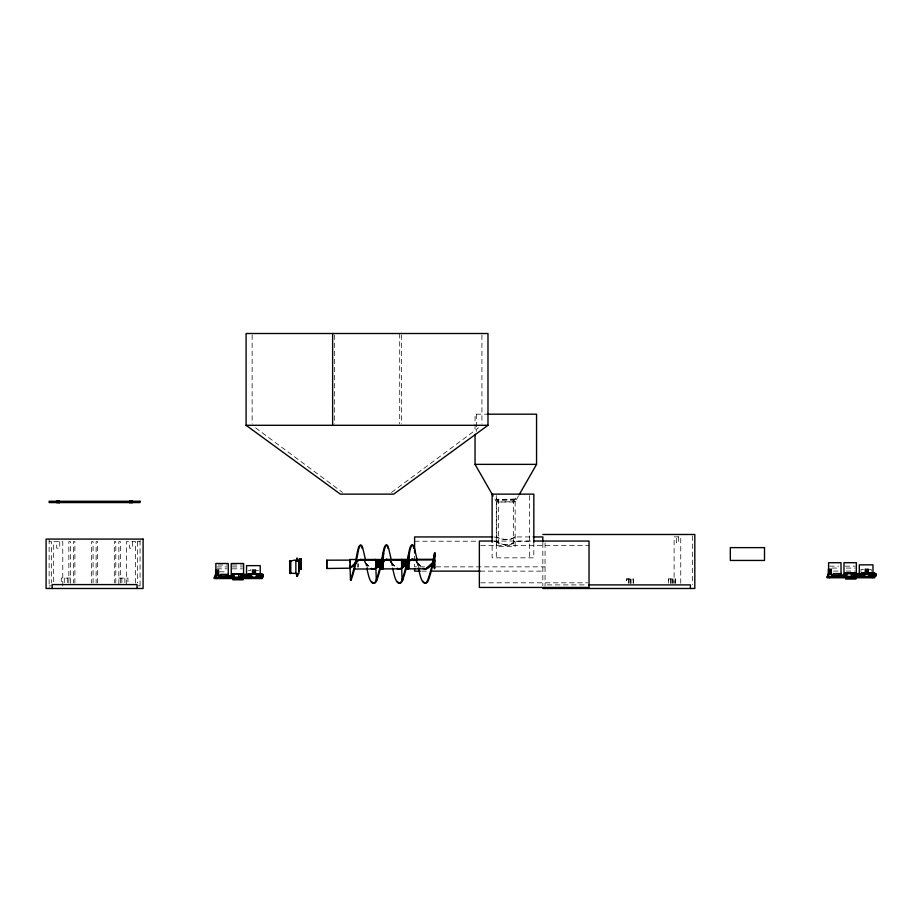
<?xml version="1.0" encoding="UTF-8"?>
<svg xmlns="http://www.w3.org/2000/svg" width="922" height="922" viewBox="0 0 922 922"><rect width="100%" height="100%" fill="white"/><g stroke="black" fill="none" stroke-linecap="round" stroke-linejoin="round"><path stroke-width="0.69" stroke-dasharray="4.61 3.46" d="M358.22 566.938L358.266 563.907M512.805 501.994L515.156 501.649L501.326 501.994M493.927 536.938C500.531 538.102 508.771 542.493 515.144 536.938L533.147 536.938M493.927 541.214C500.911 542.851 508.264 549.166 515.156 541.306L532.225 541.214M515.156 541.306C510.327 545.559 501.775 546.089 496.762 541.214M518.498 495.921L515.029 501.994L496.578 501.994L493.8 497.142M513.473 501.994L516.954 495.921M514.972 499.39L513.128 499.92C507.665 498.767 502.167 500.611 496.866 499.805M391.516 492.44L478.495 427.854M514.891 499.528C509.866 501.245 504.069 499.355 498.767 500.404L496.9 499.862M499.586 501.994L501.015 501.994M364.593 562.201L369.745 566.938L363.533 561.164M390.386 562.132L395.538 566.869L389.326 561.095M416.191 562.074L421.342 566.8L415.119 561.025M365.746 563.377L366.472 563.377M391.55 563.307L392.265 563.307M417.343 563.238L418.069 563.238M366.921 564.61L367.636 564.61M392.714 564.541L393.44 564.541M418.519 564.471L419.233 564.471M368.039 565.82L368.754 565.82M393.832 565.751L394.558 565.751M419.637 565.693L420.351 565.682M489.075 414.185L475.049 414.185L475.049 431.381M515.156 499.056L496.728 499.551M493.604 541.041L532.063 541.041M414.6 541.214L476.928 541.214M49.131 541.675L51.54 541.675L51.551 583.038M137.655 541.675L140.063 541.675M480.788 545.663L589.031 545.663M218.203 564.99L227.181 564.99M232.309 564.99L242.567 564.99M829.673 566.143L838.651 566.143M845.059 566.143L855.316 566.143M424.639 566.857L414.6 566.857L414.6 555.148M436.106 566.857L545.052 566.857M216.924 566.915L227.181 566.915M232.309 566.915L242.567 566.915M832.232 568.067L838.651 568.067M846.338 568.067L855.316 568.067M216.924 568.839L227.181 568.839M232.309 568.839L242.567 568.839M863.568 569.554L860.998 569.554L860.998 571.951M868.697 569.554L871.267 569.554L871.267 571.271M248.249 570.338L250.819 570.338L250.819 569.485M255.947 570.338L258.517 570.338M833.523 571.052L838.651 571.052M846.338 571.052L855.316 571.052M421.723 571.133L428.857 571.133M480.143 571.133L542.839 571.133M219.482 571.836L227.181 571.836M70.349 578.082L61.255 578.082L61.255 583.292M118.846 578.082L127.939 578.082L127.939 583.292M480.788 582.819L587.614 582.819M547.253 584.894L587.383 584.894M49.131 585.885L51.402 585.885M137.793 585.885L140.063 585.885M498.917 501.994L498.203 501.994L494.653 495.921M255.578 427.854L342.558 492.44M415.845 561.025L416.905 562.063M390.041 561.095L391.112 562.132M364.248 561.164L365.319 562.201M419.084 568.079L417.32 560.691M417.77 565.624L416.594 560.691M392.691 565.693L391.516 560.749M391.977 565.693L390.801 560.76M367.486 568.217L365.723 560.818M366.172 565.762L365.008 560.83M515.144 536.938C509.843 540.315 502.075 540.35 496.762 536.938M357.909 567.422L357.828 563.515M692.606 535.913L692.606 584.663M680.747 583.28L680.747 536.869L674.109 536.869L674.109 583.28M678.534 536.869L678.534 542.851L676.322 542.851L676.322 536.869M675.296 583.223L675.296 578.912L668.496 578.912L668.496 583.223M675.215 578.912L675.215 583.223M673.002 578.912L673.002 583.223M672.749 578.912L672.749 583.223M671.043 578.912L671.043 583.223M670.79 578.912L670.79 586.092M668.577 578.912L668.577 583.223M633.299 583.303L633.299 579.12L626.453 579.12L626.453 583.303M633.195 583.223L633.195 578.912L626.557 578.912L626.557 583.223M630.982 578.912L630.982 586.092M630.729 579.12L630.729 583.303M629.023 579.12L629.023 583.303M628.769 578.912L628.769 583.223M545.052 542.931L545.052 586.092M542.839 543.012L542.839 585.643M533.826 542.263L533.826 557.833L492.118 557.833L492.118 542.263M529.654 495.552L529.654 557.833M515.156 501.649L515.156 546.446L496.728 546.446L496.728 501.994M513.335 499.056L513.335 546.446M498.56 499.056L498.56 546.446M496.29 495.552L496.29 557.833M481.929 334.951L481.929 423.866M476.582 414.185L476.582 431.381M401.439 334.951L401.439 423.866M399.71 333.51L399.71 423.866M334.363 334.951L334.363 423.866M252.144 334.951L252.144 423.866M140.063 540.499L140.063 588.49M137.643 541.675L137.643 583.038M135.522 583.038L135.522 541.675L126.429 541.675L126.429 585.885M132.491 541.675L132.491 548.175L129.46 548.175L129.46 541.675M124.908 578.082L124.908 585.885M121.877 578.082L121.877 585.885M120.367 583.038L120.367 541.675L118.846 541.675L118.846 585.885M115.815 583.038L115.815 541.675L114.305 541.675L114.305 583.038M97.628 583.038L97.628 541.675L96.119 541.675L96.119 583.038M93.087 583.038L93.087 541.675L91.566 541.675L91.566 583.038M74.901 583.038L74.901 541.675L73.38 541.675L73.38 583.038M70.349 583.292L70.349 541.675L68.839 541.675L68.839 583.038M67.318 578.082L67.318 585.885M64.286 578.082L64.286 585.885M62.777 585.885L62.777 541.675L53.683 541.675L53.683 583.038M59.746 541.675L59.746 548.175L56.715 548.175L56.715 541.675M49.131 539.082L49.131 588.49"/><path stroke-width="1.38" d="M301.033 562.455L301.033 565.67M289.658 562.316L289.658 573.346L289.946 561.544M289.646 560.91C288.505 563.688 294.037 558.167 296.711 560.91L296.711 558.386M289.888 561.982L289.877 560.91M289.877 571.997L289.877 573.346L289.946 572.562M297.483 575.144C298.083 572.539 295.017 575.363 297.541 574.786M296.677 559.147L296.642 560.357L296.654 559.147L297.541 559.147L297.529 560.357L297.495 559.297M296.677 559.827L297.541 559.642M300.099 560.173L300.099 568.482L299.996 567.664M300.111 568.079L300.099 569.496L300.042 566.385L300.088 569.081M301.091 558.674L300.975 568.528L300.975 567.664M300.964 560.288L301.079 559.596M301.102 560.046L300.975 558.628L301.033 561.74M301.321 564.183L301.321 564.875L301.31 562.651M301.298 563.941L301.321 562.754M299.5 564.69L299.512 563.745M299.788 564.598L299.788 563.791M289.888 573.334L289.888 572.666M299.984 567.952L299.973 567.076M299.984 559.931L299.996 558.674M300.975 567.837L300.964 567.076M301.091 568.194L301.079 569.496L300.964 568.194M289.669 573.127L296.711 573.519L296.711 576.043M289.946 562.166L289.946 561.775M289.934 561.775L289.934 560.91L289.865 562.166M350.106 566.315L350.095 565.013M386.652 559.412L383.01 560.749L383.045 567.272L375.876 567.295L375.634 559.447L360.686 559.493M402.822 567.664L403.34 567.203L401.669 567.226L401.496 559.447L386.479 559.423M406.129 568.436L408.677 568.874L408.872 562.512L401.704 562.524M434.216 563.307L434.204 562.017M434.665 566.085L434.665 562.443M300.099 558.674L300.042 561.74L300.007 559.043M300.987 569.3L301.033 566.385L301.068 569.3M350.072 567.364L350.072 566.05M434.239 562.27L434.239 560.968M434.631 567.134L434.654 563.711M301.31 565.428L301.31 565.463M349.68 561.187L349.841 560.127L326.791 560.184L326.653 566.707L326.861 568.482L349.957 568.194M350.049 566.961L350.487 579.961L351.213 579.961L352.953 574.556A19.662 1.786 -76.8 0 0 356.514 560.265L357.84 553.384A20.572 3.596 -87.8 0 1 362.876 548.544L365.158 558.421M375.842 566.892L376.291 579.892L377.006 579.892L378.758 574.487A19.662 1.786 -76.8 0 0 382.319 560.196L383.633 553.315A20.572 3.596 -87.8 0 1 388.681 548.475L390.951 558.352M380.337 568.505L382.872 568.943L383.045 567.272M401.646 566.823L402.084 579.834L402.81 579.823L404.551 574.418A19.662 1.786 -76.8 0 0 408.112 560.127L409.426 553.246A20.572 3.596 -87.8 0 1 414.474 548.406L417.32 560.691M434.262 561.36L434.412 559.908L411.477 559.965M434.585 567.975L434.608 566.742M382.515 558.755L382.907 553.315A20.572 3.596 -87.8 0 1 387.228 546.204M408.411 557.326L408.711 553.246A20.572 3.596 -87.8 0 1 413.021 546.135M434.504 553.177L433.916 561.337L434.631 561.337L435.23 553.177L434.504 553.177L433.19 560.057A19.662 1.786 -76.8 0 1 429.629 574.36L427.877 579.765A20.572 5.67 87.4 0 1 420.029 574.959L418.358 568.09M349.738 560.853L349.841 559.516L356.618 559.504M350.014 567.698L349.784 568.586M375.519 560.288L375.634 559.447M408.665 559.423L401.496 559.447L401.312 560.219L386.525 560.034M434.297 560.634L434.4 559.297L412.284 559.354M434.573 567.468L434.469 568.805L434.308 567.226M289.946 571.997L289.946 572.654M435.23 553.177L433.916 560.057A19.662 1.786 -76.8 0 1 430.355 574.36L428.603 579.754A20.572 5.67 87.4 0 1 423.221 581.356M326.861 568.482L326.791 560.184M434.516 567.964L434.262 566.419M350.487 579.961L352.239 574.556A19.662 1.786 -76.8 0 0 355.8 560.265L357.114 553.384A20.572 3.596 -87.8 0 1 360.583 545.225M519.19 494.711L536.558 464.365L536.558 414.185L487.922 414.185M356.952 561.049L350.026 568.194L354.659 564.495M360.859 559.481L358.151 560.611L355.235 563.872M425.837 568.736L433.478 561.878M429.698 566.638L434.631 561.337L434.642 562.651M382.757 560.979L377.375 566.776L374.251 568.874M408.55 560.91L401.623 568.056L398.834 568.909M298.959 570.995L299.523 561.544L297.472 560.91L297.472 558.386L296.619 558.386L296.619 560.91M401.715 563.745L406.833 563.745L411.339 559.562M380.452 564.425L377.029 567.733M406.256 564.368L403.894 566.707M412.457 559.343L408.803 560.68L408.838 562.72M386.099 559.481L383.944 560.541L381.04 563.803L383.091 563.791M428.626 567.595L429.145 567.145L428.419 567.145M487.98 425.296L393.706 494.134L340.368 494.134L246.093 425.296L246.093 333.51L487.98 333.51L487.98 425.296L246.093 425.296M376.061 568.448L376.545 568.125L373.041 568.978M401.865 568.378L402.338 568.056L400.171 568.897L379.945 568.886M427.658 568.309L428.142 567.987L427.416 567.998M360.295 559.55L357.425 560.611L358.151 560.611M424.639 568.839L427.128 568.563L426.413 568.563M383.068 562.581L375.899 562.593M406.833 563.745L408.884 563.722M375.899 566.246L383.068 566.223M401.704 566.177L404.47 566.154M375.761 559.885L381.616 559.873M401.566 559.827L407.409 559.804M375.819 560.564L381.616 560.553M401.623 560.495L407.409 560.484M375.703 559.504L382.872 559.493M411.177 559.412L411.892 559.412M362.911 560L362.196 560M375.577 559.712L381.616 559.7M389.142 560.242L387.989 559.931M401.37 559.642L408.538 559.631M414.935 560.184L413.782 559.861M358.474 559.931L359.188 559.931M384.267 559.861L384.993 559.861M410.071 559.792L410.786 559.792M359.373 560.103L375.703 560.115M383.229 560.541L383.944 560.541M409.022 560.472L409.748 560.472M356.526 561.533L357.24 561.533M375.865 561.486L383.033 561.463L383.633 553.315L382.907 553.315L381.593 560.196A19.662 1.786 -76.8 0 1 378.032 574.498L376.291 579.892A20.572 5.67 87.4 0 1 368.431 575.098L366.76 568.217M401.669 561.417L408.838 561.406L409.426 553.246L408.711 553.246L407.397 560.127A19.662 1.786 -76.8 0 1 403.836 574.429L402.084 579.834A20.572 5.67 87.4 0 1 394.224 575.028L392.565 568.148M355.604 562.662L356.318 562.662M432.994 562.455L433.709 562.455M431.911 563.676L432.625 563.676M353.345 565.117L354.071 565.117M375.922 565.059L383.091 565.036M401.715 564.99L408.884 564.967M430.735 564.909L431.461 564.909M352.158 566.292L352.884 566.292M429.548 566.096L430.274 566.096M351.028 567.341L351.755 567.341M380.417 568.113L382.999 568.113M406.21 568.044L408.792 568.044M371.9 568.528L371.186 568.54L373.756 568.978M397.705 568.471L396.979 568.471L399.56 568.909M374.816 568.701L375.531 568.701M381.293 568.678L382.941 568.678M400.609 568.632L401.335 568.632M407.086 568.62L408.734 568.609M354.094 569.024L374.378 568.966M405.738 568.828L425.964 568.828M475.049 434.25L475.049 464.365L536.558 464.365M542.839 534.483L694.819 534.483L694.819 588.49L542.839 588.49M492.509 536.938L414.6 536.938L414.6 552.935M533.147 536.938L542.839 536.938L542.839 541.952M492.187 541.041L479.359 541.041L479.359 587.441L589.031 587.441L589.031 541.041L533.492 541.041M375.922 563.815L380.313 563.815M300.076 564.057L301.056 564.057M406.671 566.154L408.872 566.154M406.095 567.203L408.838 567.203M420.305 571.133L414.6 571.133L414.6 568.839M431.703 571.133L480.143 571.133M289.934 573.519L289.669 572.262M844.598 573.369L855.316 573.369M874.748 573.369L861.067 573.069L874.748 573.069L874.748 577.771L826.896 577.771L826.873 576.4L874.724 576.4M296.619 573.519L296.677 576.043L297.552 576.043L297.472 573.519L298.959 573.519L298.959 560.91M841.048 573.576L833.442 573.576L833.442 576.4M856.284 573.576L860.122 573.576L860.122 576.4M846.119 573.668L853.784 573.668L853.784 573.069L853.691 576.4M863.027 573.668L875.9 573.657L875.9 576.4M875.9 573.83L869.066 573.83L869.066 576.4M231.848 574.141L242.567 574.141M248.318 574.141L261.998 573.841L248.318 573.841L248.318 577.172M228.299 574.36L220.692 574.36L220.692 577.172M243.535 574.348L247.373 574.348L247.373 577.172M854.798 574.348L861.92 574.348M263.15 574.613L256.316 574.613L256.316 577.172M241.668 575.121L244.33 575.121M246.324 575.121L249.171 575.121L249.171 577.172M869.492 575.028L875.9 575.028M837.994 575.547L845.117 575.547M859.465 575.547L864.675 575.374L864.594 576.4M256.742 575.801L263.15 575.801M225.245 576.319L232.367 576.319M246.716 576.319L251.925 576.146L251.844 577.172M261.975 577.172L214.146 577.172L214.123 578.543L261.975 578.543M588.766 584.894L690.405 584.894L690.405 588.49M411.731 559.343L414.036 559.608M385.938 559.412L388.243 559.677M360.133 559.481L362.438 559.746M425.353 568.839L422.772 568.401M424.108 568.62L424.731 568.77M398.316 568.69L398.938 568.839M372.511 568.759L373.133 568.909M434.4 559.297L434.573 560.876M349.841 559.516L350.072 562.869M349.841 560.127L350.049 561.901M475.049 464.365L493.097 495.921M434.585 560.415L434.608 561.682M383.978 561.014L384.013 561.809M402.707 577.207L402.81 579.823A20.572 5.67 87.4 0 1 397.417 581.425M376.902 577.276L377.006 579.892A20.572 5.67 87.4 0 1 373.767 583.28M351.109 577.345L351.213 579.961M301.079 568.482L301.091 567.837M434.239 565.451L434.239 566.765M383.01 561.821L383.045 562.777M301.321 563.492L301.298 564.633M300.088 569.3L299.984 568.194M434.204 565.659L434.193 563.204M350.106 562.662L350.118 565.128M300.964 561.049L300.964 560.173M300.111 559.043L300.099 559.931M299.973 561.049L299.984 560.173M296.677 575.282L296.654 574.602M301.321 563.354L301.321 563.941M301.298 564.771L301.298 564.183M875.474 574.602L875.474 575.455M872.973 573.83L872.973 564.852L859.292 564.852L859.292 573.83M872.788 573.668L872.673 573.369M872.177 576.4L872.177 577.771M871.624 573.83L871.624 576.181M869.492 573.657L869.492 576.4M868.236 574.256L868.236 569.128L867.383 569.128L867.383 574.256M866.104 574.256L866.104 569.128L865.251 569.128L865.251 574.256M863.81 573.069L863.81 575.386M863.027 573.069L862.969 576.4M856.284 576.4L856.388 562.72L843.987 562.72L843.987 576.4M855.939 577.771L855.939 579.051L845.681 579.051L845.681 577.771M855.316 576.4L855.316 573.069L844.598 573.069L844.598 576.4M853.161 573.069L853.161 576.4M851.421 573.069L851.421 576.4M846.742 573.069L846.742 576.4M846.223 573.069L846.223 576.4M843.884 576.4L843.884 575.121L832.773 575.121L832.773 576.4M841.048 576.4L841.002 562.72L828.601 562.72L828.601 575.028M832.001 576.4L832.001 574.256L827.726 574.256L827.726 576.4M831.356 574.256L831.356 569.128L830.503 569.128L830.503 574.256M829.443 576.4L829.443 577.771M829.224 574.256L829.224 569.128L828.371 569.128L828.371 574.256M533.826 542.263L533.826 494.134L492.118 494.134L492.118 542.263M332.635 333.51L332.635 425.296M297.483 558.386L297.552 560.91M297.552 573.519L297.518 576.043M295.858 560.91L295.858 573.519M290.799 560.91L290.799 573.519M263.15 577.172L263.15 574.441L256.742 574.441L256.742 577.172M262.724 575.374L262.724 576.238M261.998 577.172L261.998 578.543M260.223 573.323L260.223 565.635L246.543 565.635L246.543 574.613M259.428 577.172L259.428 578.543M258.875 574.613L258.875 576.965M255.486 573.749L255.486 569.911L254.633 569.911L254.633 573.749M253.354 573.749L253.354 569.911L252.501 569.911L252.501 573.749M251.061 573.841L251.061 577.172M250.392 573.841L250.392 577.172M250.219 576.146L250.219 577.172M243.535 577.172L243.639 563.492L231.238 563.492L231.238 577.172M243.189 578.543L243.189 579.823L232.932 579.823L232.932 578.543M242.567 577.172L242.567 573.841L231.848 573.841L231.848 577.172M240.942 573.841L240.942 577.172M240.412 573.841L240.412 577.172M238.671 573.841L238.671 577.172M233.992 573.841L233.992 577.172M233.473 573.841L233.473 577.172M231.134 577.172L231.134 575.893L220.024 575.893L220.024 577.172M228.299 577.172L228.253 563.492L215.852 563.492L215.852 575.801M219.252 577.172L219.252 575.04L214.976 575.04L214.976 577.172M218.606 575.04L218.606 569.911L217.753 569.911L217.753 575.04M216.693 577.172L216.693 578.543M216.474 575.04L216.474 569.911L215.621 569.911L215.621 575.04M137.032 588.49L137.032 584.583L52.162 584.583L52.162 588.49M132.491 501.268L132.491 502.571M132.434 501.268L132.434 502.571M132.042 501.268L132.042 502.571M131.731 501.268L131.731 502.571M131.362 501.268L131.362 502.571M130.97 501.268L130.97 502.571M130.578 501.268L130.578 502.571M130.209 501.268L130.209 502.571M129.898 501.268L129.898 502.571M129.656 501.268L129.656 502.571M129.506 501.268L129.506 502.571M59.688 501.268L59.688 502.571M59.538 501.268L59.538 502.571M59.296 501.268L59.296 502.571M58.985 501.268L58.985 502.571M58.616 501.268L58.616 502.571M58.224 501.268L58.224 502.571M57.832 501.268L57.832 502.571M57.464 501.268L57.464 502.571M57.152 501.268L57.152 502.571M56.91 501.268L56.91 502.571M56.761 501.268L56.715 502.571M413.402 547.126A20.572 3.596 -87.8 0 1 413.748 548.406M361.021 545.582A20.572 3.596 -87.8 0 1 361.436 546.273M361.816 547.265A20.572 3.596 -87.8 0 1 362.162 548.544M373.041 582.992A20.572 5.67 87.4 0 1 371.624 581.482M387.609 547.195A20.572 3.596 -87.8 0 1 387.955 548.475M299.973 559.677L300.099 560.507L299.984 559.712M244.422 575.489C245.736 579.569 247.592 572.608 244.422 575.489M857.172 574.706C858.486 578.797 860.341 571.836 857.172 574.706M140.063 501.268L49.131 501.268L49.131 502.571L140.063 502.571L140.063 501.268M143.094 539.082L46.1 539.082L46.1 588.49L143.094 588.49L143.094 539.082M764.511 547.622L730.316 547.622L730.316 560.449L764.511 560.449L764.511 547.622"/></g></svg>
